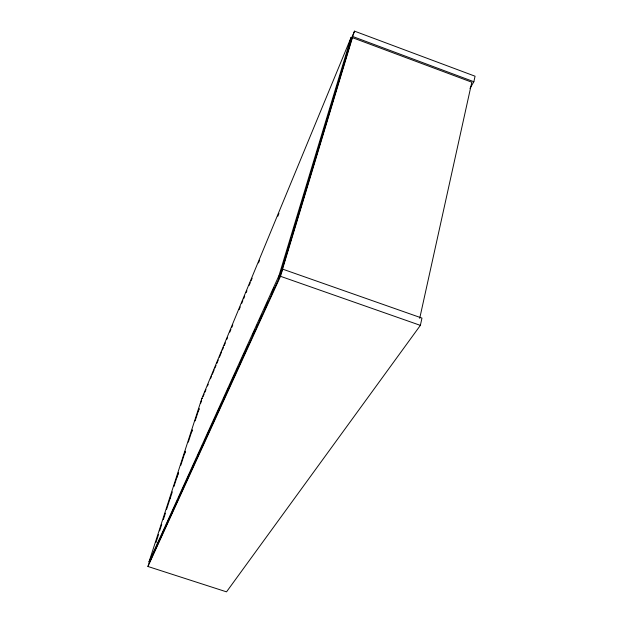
<?xml version="1.0" encoding="UTF-8"?>
<svg xmlns="http://www.w3.org/2000/svg" width="623" height="623" viewBox="0 0 623 623"><rect width="100%" height="100%" fill="white"/><g stroke="black" fill="none" stroke-linecap="round" stroke-linejoin="round"><path stroke-width="0.93" d="M165.126 527.393L149.427 561.884L147.939 566.486L226.523 591.85L420.369 325.37L421.966 318.096L282.678 269.144L278.652 277.983M469.952 88.443L473.854 81.722L475.061 76.208L354.518 31.15L351.536 38.338M419.707 318.361L471.821 82.213L352.431 37.66L282.258 270.063M149.014 561.86L279.011 275.545L351.146 37.318L352.112 37.676L280.132 275.934L149.645 562.063L149.014 561.86L201.86 398.385L351.146 37.318M280.171 274.657L291.416 237.456M291.977 235.595L311.375 171.434M311.936 169.573L350.173 43.096M147.939 566.486L280.514 276.308L282.678 269.144M349.9 43.758L354.518 31.15M200.629 403.377L201.642 400.246M150.073 560.459L150.673 558.613M159.628 530.882L161.715 524.41M166.489 509.622L170.375 497.606M173.957 486.516L178.435 472.655M180.818 465.256L185.296 451.395M188.286 442.151L192.164 430.135M195.147 420.891L199.033 408.875M149.645 562.063L151.319 557.172M155.914 542.664L158.592 534.355M163.366 519.574L165.453 513.111M170.227 498.33L172.314 491.866M177.088 477.093L178.583 472.475M184.548 453.996L185.444 451.231M191.409 432.759L192.297 429.987M198.262 411.515L199.158 408.743M203.012 396.765L204.134 394.071M204.874 392.272L205.995 389.577M207.482 385.987L208.222 384.189M210.457 378.8L211.579 376.105M212.318 374.306L214.18 369.813M214.927 368.022L216.041 365.327M216.788 363.528L218.276 359.938M219.389 357.236L221.624 351.847M222.372 350.056L223.486 347.361M224.233 345.563L225.347 342.868M226.834 339.27L227.582 337.479M229.817 332.09L230.931 329.396M231.678 327.597L232.792 324.902M239.123 309.631L240.237 306.937M241.724 303.339L242.845 300.644M243.585 298.845L244.707 296.151M246.194 292.561L246.942 290.762M249.169 285.373L250.29 282.678M251.03 280.88L252.151 278.185M258.475 262.914L259.596 260.219M277.835 216.204L278.948 213.51M350.998 40.37L352.112 37.676M165.928 525.625L177.602 499.973M178.412 498.205L184.447 484.943M185.257 483.168L190.085 472.561M190.887 470.793L196.93 457.523M197.732 455.756L200.551 449.565M201.354 447.797L202.568 445.141M204.578 440.718L209.406 430.104M210.216 428.336L213.035 422.145M213.837 420.377L216.251 415.074M217.061 413.298L219.88 407.107M220.682 405.339L221.889 402.692M223.906 398.268L225.51 394.725M226.32 392.957L228.734 387.654M229.537 385.886L232.356 379.695M233.166 377.927L235.58 372.616M236.382 370.849L237.994 367.313M240.003 362.89L242.425 357.586M243.227 355.811L244.839 352.275M245.641 350.508L248.055 345.204M252.486 335.47L254.9 330.167M256.512 326.631L257.315 324.856M259.332 320.44L261.746 315.129M264.97 308.058L267.789 301.867M271.807 293.02L274.229 287.709M201.86 398.385L202.444 398.58M279.011 275.545L280.132 275.934M280.514 276.308L420.369 325.37M352.883 36.562L473.854 81.722"/></g></svg>
